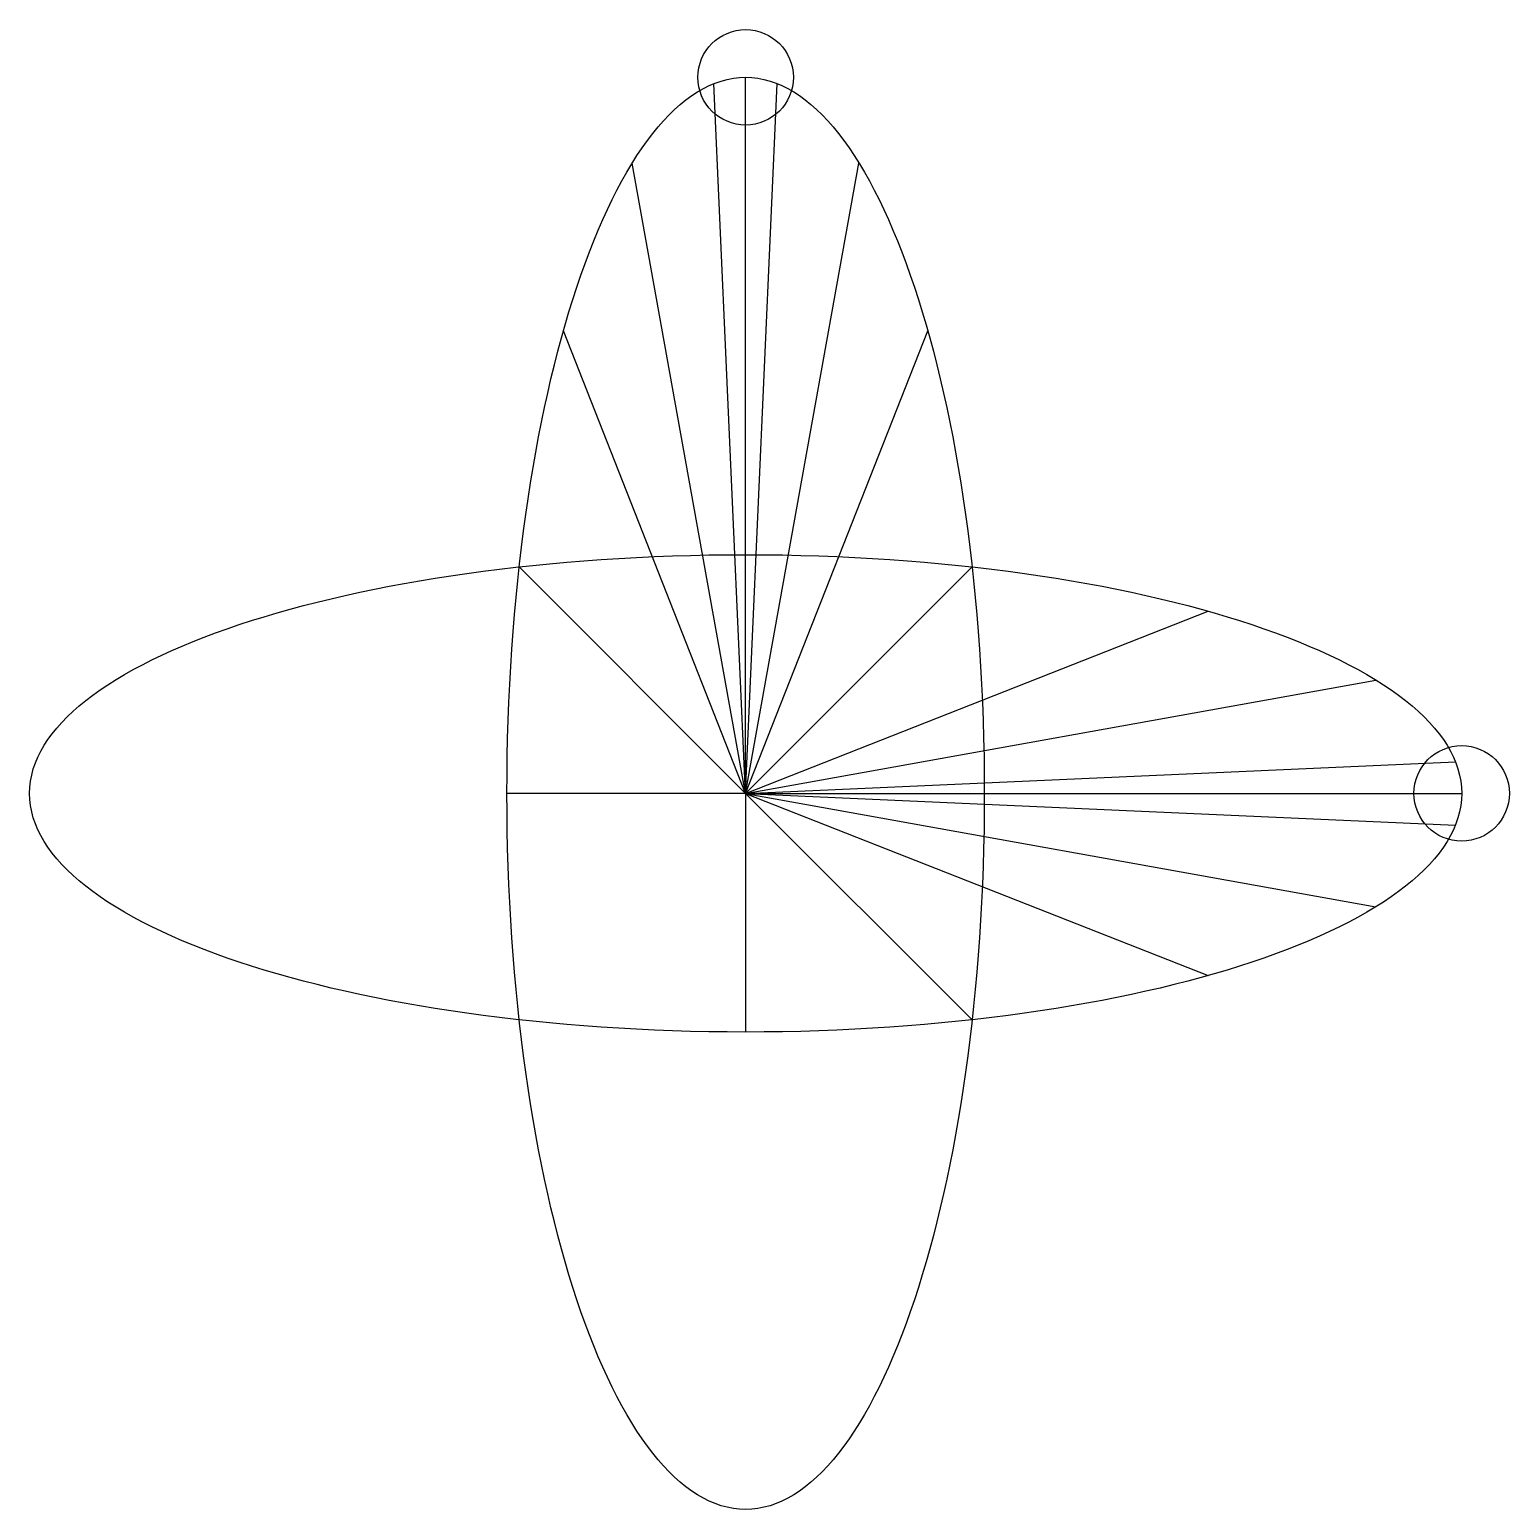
# Model space of a CAD drawing. Header units: millimetres. Extents: x -36 to 38.4, y -36 to 38.4.
import ezdxf

# ---------------------------------------------------------------- set-up
doc = ezdxf.new("R2010")
doc.units = ezdxf.units.MM
for name, color, linetype, true_color in [('fus_01_00', 7, 'Continuous', 0xffffff), ('fus_01_01', 3, 'Continuous', 0x00ff00), ('fus_01_02', 5, 'Continuous', 0x0000ff)]:
    doc.layers.add(name, color=color, linetype=linetype, true_color=true_color)

msp = doc.modelspace()

# ---------------------------------------------------------------- linework, layer by layer
at = {"layer": 'fus_01_00'}
for q in [(0, 36), (-1.591, 35.682), (1.591, 35.682), (-5.698, 31.683), (5.698, 31.683), (-9.159, 23.259), (9.159, 23.259), (-11.384, 11.384), (11.384, 11.384), (-12, 0), (12, 0)]:
    msp.add_line((0, 0), q, dxfattribs=at)
msp.add_circle((0, 36), 2.4, dxfattribs=at)
msp.add_ellipse((0, 0), major_axis=(0, 36), ratio=0.333337, dxfattribs=at)
at = {"layer": 'fus_01_01'}
for q in [(0, 12), (11.384, 11.384), (23.259, 9.159), (31.683, 5.698), (35.682, 1.591), (36, 0), (11.384, -11.384), (0, -12), (31.683, -5.698), (35.682, -1.591), (23.259, -9.159)]:
    msp.add_line((0, 0), q, dxfattribs=at)
msp.add_circle((36, 0), 2.4, dxfattribs=at)
msp.add_ellipse((0, 0), major_axis=(36, 0), ratio=0.333337, dxfattribs=at)
at = {"layer": 'fus_01_02'}
for q in [(0, 36), (-1.591, 35.682), (1.591, 35.682), (-5.698, 31.683), (5.698, 31.683), (-9.159, 23.259), (9.159, 23.259), (-11.384, 11.384), (11.384, 11.384), (-12, 0), (12, 0)]:
    msp.add_line((0, 0), q, dxfattribs=at)
msp.add_circle((0, 36), 2.4, dxfattribs=at)
msp.add_ellipse((0, 0), major_axis=(0, 36), ratio=0.333337, dxfattribs=at)

doc.saveas('drawing.dxf')
